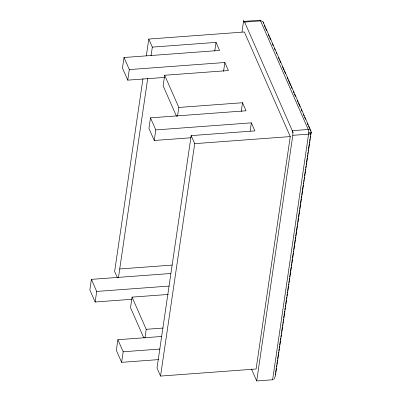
<?xml version="1.0" encoding="UTF-8"?>
<svg xmlns="http://www.w3.org/2000/svg" width="401" height="401" viewBox="0 0 401 401"><rect width="100%" height="100%" fill="white"/><g stroke="black" fill="none" stroke-linecap="round" stroke-linejoin="round"><path stroke-width="0.6" d="M243.898 21.413L259.823 20.235A3.328 0.937 85.8 0 1 260.565 20.882L308.239 129.493A3.328 0.937 85.8 0 1 308.81 132.556L272.63 379.772L256.705 380.95L251.437 368.945M241.998 31.97L243.753 20.05M170.716 273.497L91.398 279.367L89.844 289.933L95.142 301.998L131.989 299.271M124.004 57.513L129.302 69.579L224.861 62.511L228.395 70.556L164.686 75.268L178.816 107.448L242.52 102.736L246.054 110.781L150.49 117.849L155.788 129.919L251.347 122.851L254.881 130.896L191.172 135.608L157.012 368.028L160.545 376.073L256.104 369.005L290.264 136.586L244.354 31.995L148.796 39.062L152.325 47.112L216.034 42.396L219.563 50.441L124.004 57.513L122.45 68.075L127.749 80.145L164.6 77.418M95.142 301.998L96.696 291.432L91.398 279.367M127.749 80.145L129.302 69.579M142.967 78.731L114.631 271.482L117.458 277.918M146.335 55.799L148.796 39.062M118.425 277.768L147.774 78.095M151.052 55.784L152.325 47.112M161.603 336.474L117.884 339.707L116.33 350.268L121.628 362.339L158.48 359.612M150.49 117.849L148.941 128.415L154.235 140.485L191.087 137.759M121.628 362.339L123.182 351.772L117.884 339.707M154.235 140.485L155.788 129.919M168.305 294.444L132.079 297.121L130.525 307.687L143.663 337.612M164.686 75.268L163.132 85.834L176.515 116.32M144.911 338.108L146.205 329.306L132.079 297.121M177.518 116.255L178.816 107.448M160.545 376.073L194.706 143.653L191.172 135.608M214.756 51.072L216.034 42.396M223.568 71.313L224.861 62.511M241.227 111.543L242.52 102.736M250.139 131.067L251.347 122.851M256.705 380.95L292.805 135.327A3.328 0.937 85.8 0 0 292.529 131.282L244.635 22.06A3.328 0.937 85.8 0 0 243.497 22.075M275.322 374.885L275.507 373.642M275.688 372.404L276.324 368.068M276.505 366.825L276.69 365.587M276.87 364.349L277.146 362.489M277.327 361.246L277.507 360.008M277.692 358.77L278.329 354.429M278.51 353.191L278.695 351.948M278.875 350.71L279.151 348.85M279.332 347.612L279.512 346.369M279.697 345.131L280.334 340.79M280.515 339.552L280.7 338.314M280.88 337.071L281.151 335.211M281.337 333.973L281.517 332.735M281.702 331.492L282.339 327.156M282.52 325.913L282.7 324.675M282.885 323.437L283.156 321.577M283.342 320.339L283.522 319.096M283.702 317.858L284.344 313.517M284.525 312.279L284.705 311.041M284.89 309.798L285.161 307.938M285.347 306.7L285.527 305.462M285.707 304.219L286.349 299.883M286.53 298.64L286.71 297.402M286.895 296.164L287.166 294.304M287.347 293.061L287.532 291.823M287.712 290.585L288.349 286.244M288.535 285.006L288.715 283.763M288.895 282.525L289.171 280.665M289.352 279.427L289.537 278.184M289.717 276.946L290.354 272.61M290.54 271.367L291.176 267.031M291.357 265.788L291.542 264.55M291.722 263.312L292.359 258.971M292.54 257.733L293.181 253.392M293.362 252.154L293.542 250.911M293.727 249.673L294.364 245.332M294.545 244.094L295.186 239.753M295.367 238.515L295.547 237.277M295.732 236.034L296.369 231.698M296.55 230.46L297.186 226.119M297.372 224.881L297.552 223.638M297.732 222.4L298.374 218.059M298.555 216.821L299.191 212.48M299.377 211.242L299.557 210.004M299.737 208.761L300.379 204.425M300.56 203.182L301.196 198.846M301.382 197.603L301.562 196.365M301.742 195.127L302.379 190.786M302.565 189.548L303.201 185.207M303.382 183.969L303.567 182.731M303.747 181.488L304.023 179.628M304.204 178.39L304.384 177.152M304.57 175.909L305.206 171.573M305.387 170.33L305.572 169.092M305.752 167.854L306.028 165.994M306.209 164.751L306.389 163.513M306.575 162.275L307.211 157.934M307.392 156.696L307.577 155.453M307.757 154.215L308.028 152.355M308.214 151.117L308.394 149.874M308.575 148.636L309.216 144.295M309.397 143.057L309.577 141.819M309.762 140.576L310.033 138.721M310.219 137.478L310.399 136.24M310.58 135.002L311.036 131.899A3.328 2.501 -23.7 0 0 308.239 129.493L292.314 130.671M311.156 132.43L275.342 376.098L274.159 379.03M311.036 131.899A3.328 1.99 8.4 0 1 310.209 133.759L308.735 134.145L292.805 135.327M272.63 379.772L273.442 379.552M244.635 22.06L260.565 20.882A3.328 2.501 -23.7 0 1 263.362 23.288M194.706 143.653L290.264 136.586M119.719 268.966L172.179 265.086M96.696 291.432L169.142 286.073M146.205 329.306L163.067 328.058M123.182 351.772L160.029 349.05M292.529 131.282L293.196 132.686M263.126 22L310.805 130.611M264.364 25.574L265.116 27.288M265.617 28.436L266.62 30.722M268.379 34.722L269.131 36.436M269.632 37.579L270.635 39.864M272.394 43.869L273.146 45.584M274.399 48.441L275.151 50.155M276.159 52.441L276.66 53.584M278.414 57.589L279.166 59.303M279.672 60.446L280.675 62.731M282.429 66.731L283.938 70.165M284.439 71.308L285.442 73.594M287.196 77.594L287.953 79.308M288.454 80.451L290.71 85.598M291.211 86.741L291.968 88.456M293.221 91.313L293.973 93.027M294.474 94.17L295.477 96.461M297.236 100.461L297.988 102.175M298.489 103.318L299.993 106.746M301.251 109.608L302.003 111.323M303.256 114.18L304.008 115.894M304.514 117.037L305.517 119.323M307.271 123.328L308.023 125.042M308.529 126.185L309.532 128.47M308.81 132.556A1.664 1.248 -23.7 0 1 310.209 133.759"/></g></svg>
